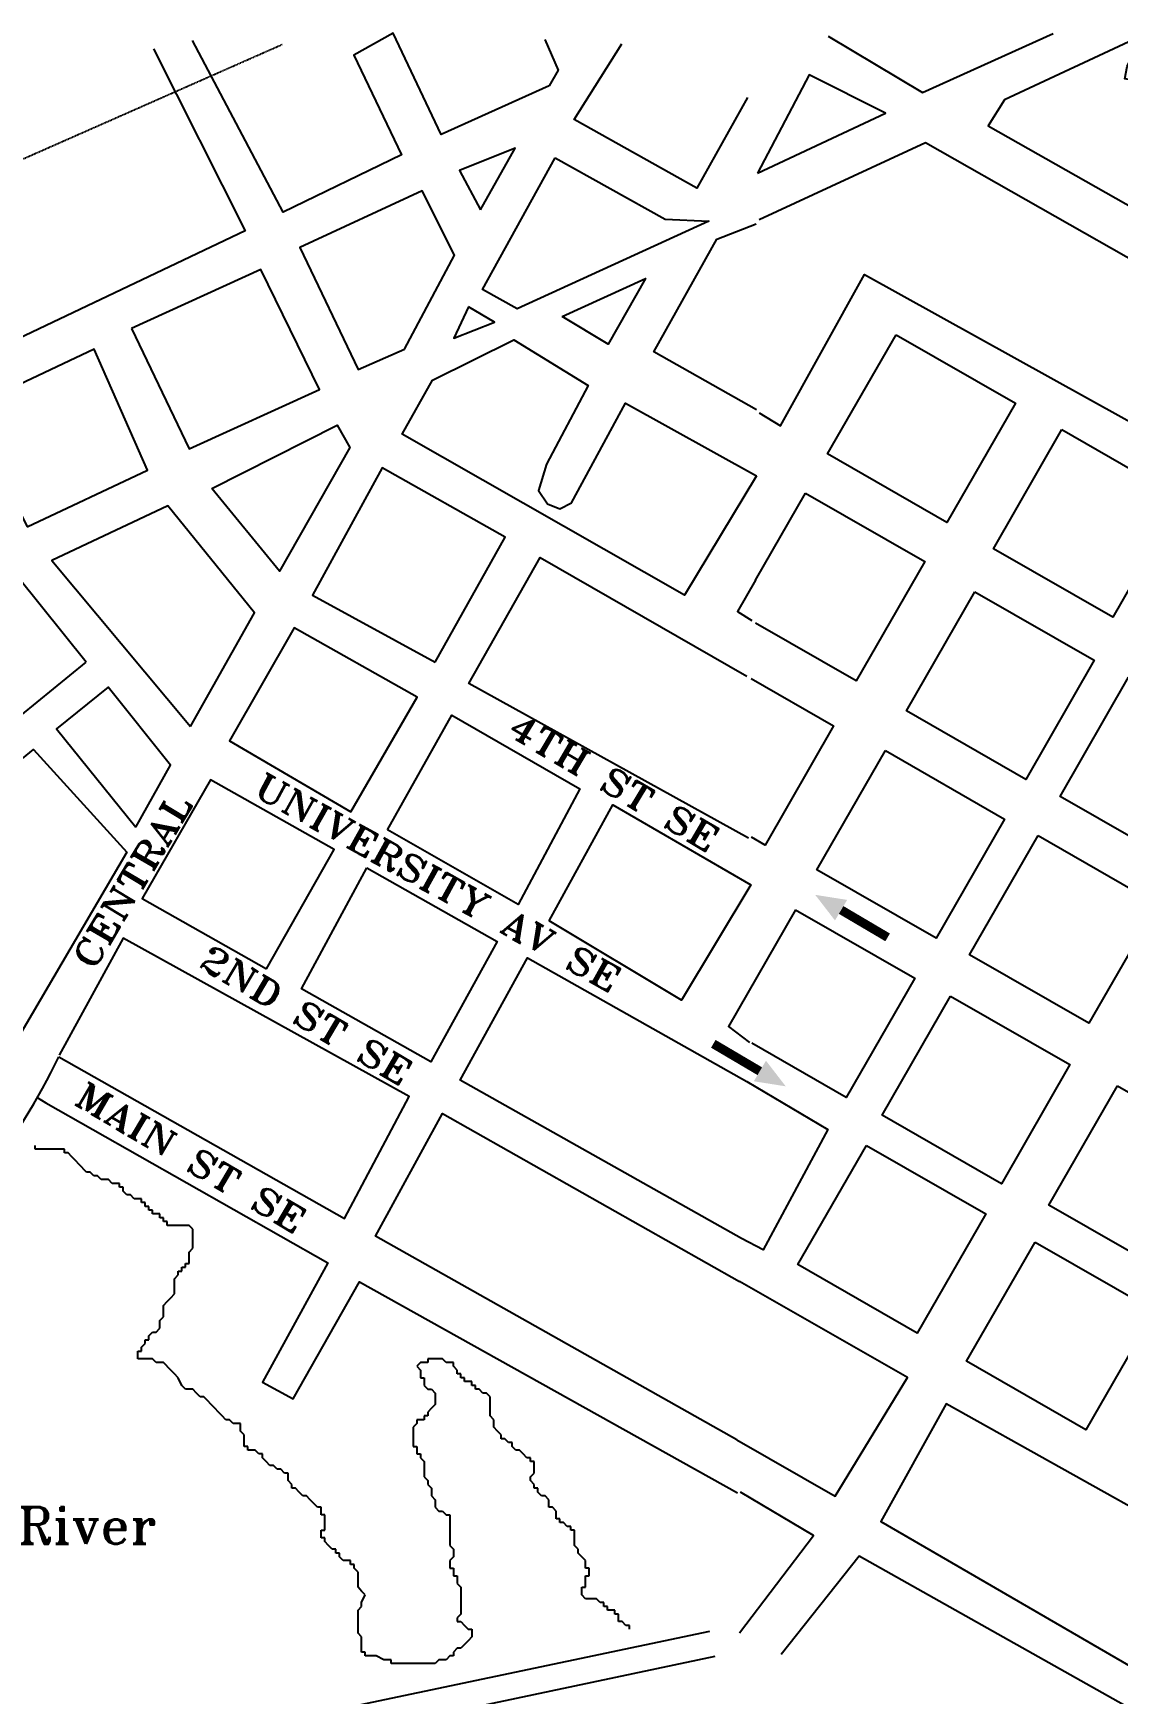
# Model space of a CAD drawing. Header units: feet. Extents: x -273 to 22785, y -15 to 12122.
# Drawn here: x 9962 to 12484, y 8172 to 12037 of the extents above; entities that cross this region are included whole.
import ezdxf

# ---------------------------------------------------------------- set-up
doc = ezdxf.new("R2010")
doc.units = ezdxf.units.FT
doc.header["$MEASUREMENT"] = 0
doc.linetypes.add('Hidden', pattern=[0.375, 0.25, -0.125])
doc.linetypes.add('Hidden 2', pattern=[0.1875, 0.125, -0.0625])
for name, color, linetype in [('Rail Roads', 3, 'Hidden 2'), ('Street Curbs', 7, 'Continuous'), ('Street Names', 7, 'Continuous'), ('Text Labels and Directions', 1, 'Hidden'), ('Traffic Direction Arrow', 7, 'Continuous')]:
    doc.layers.add(name, color=color, linetype=linetype)
doc.styles.add('Roman 60', font='romant.shx', dxfattribs={"height": 60})

# ---------------------------------------------------------------- blocks, each defined once
blk = doc.blocks.new('Arrow')
at = {"layer": 'Street Curbs', "const_width": 23.4}
blk.add_lwpolyline([(-67.3, -0.9), (-207.4, -0.9)], dxfattribs=at)
at = {"layer": 'Street Curbs'}
blk.add_solid([(-67.3, 30.7), (10.7, -0.5), (-67.3, -31.3)], dxfattribs=at)

msp = doc.modelspace()

# ---------------------------------------------------------------- linework, layer by layer
at = {"layer": 'Rail Roads'}
msp.add_lwpolyline([(8933.4, 11300.3), (10540.9, 12010.8)], dxfattribs=at)
at = {"layer": 'Street Curbs'}
for p, q in [((9966.1, 9439.3), (9966.1, 9448.1)), ((10034.4, 9439.3), (9966.1, 9439.3)), ((10034.4, 9430.4), (10034.4, 9439.3)), ((10042.9, 9430.4), (10034.4, 9430.4)), ((10051.5, 9421.5), (10042.9, 9430.4)), ((10060, 9412.6), (10051.5, 9421.5)), ((10068.5, 9403.8), (10060, 9412.6)), ((10085.6, 9386), (10068.5, 9403.8)), ((10094.1, 9386), (10085.6, 9386)), ((10102.7, 9377.2), (10094.1, 9386)), ((10111.2, 9377.2), (10102.7, 9377.2)), ((10119.7, 9368.3), (10111.2, 9377.2)), ((10136.8, 9368.3), (10119.7, 9368.3)), ((10145.3, 9359.4), (10136.8, 9368.3)), ((10162.4, 9359.4), (10145.3, 9359.4)), ((10162.4, 9350.6), (10162.4, 9359.4)), ((10170.9, 9350.6), (10162.4, 9350.6)), ((10170.9, 9341.7), (10170.9, 9350.6)), ((10179.5, 9332.8), (10170.9, 9341.7)), ((10188, 9332.8), (10179.5, 9332.8)), ((10196.5, 9324), (10188, 9332.8)), ((10213.6, 9324), (10196.5, 9324)), ((10213.6, 9315.1), (10213.6, 9324)), ((10222.1, 9315.1), (10213.6, 9315.1)), ((10222.1, 9306.2), (10222.1, 9315.1)), ((10230.7, 9306.2), (10222.1, 9306.2)), ((10230.7, 9297.4), (10230.7, 9306.2)), ((10239.2, 9297.4), (10230.7, 9297.4)), ((10239.2, 9288.5), (10239.2, 9297.4)), ((10256.3, 9288.5), (10239.2, 9288.5)), ((10256.3, 9279.6), (10256.3, 9288.5)), ((10264.8, 9279.6), (10256.3, 9279.6)), ((10264.8, 9270.8), (10264.8, 9279.6)), ((10273.3, 9270.8), (10264.8, 9270.8)), ((10273.3, 9261.9), (10273.3, 9270.8)), ((10324.5, 9261.9), (10273.3, 9261.9)), ((10333.1, 9253), (10324.5, 9261.9)), ((10333.1, 9208.7), (10333.1, 9253)), ((10324.5, 9199.8), (10333.1, 9208.7)), ((10324.5, 9173.2), (10324.5, 9199.8)), ((10307.5, 9164.3), (10316, 9164.3)), ((10307.5, 9155.5), (10307.5, 9164.3)), ((10316, 9173.2), (10324.5, 9173.2)), ((10316, 9164.3), (10316, 9173.2)), ((10290.4, 9137.7), (10298.9, 9146.6)), ((10290.4, 9102.3), (10290.4, 9137.7)), ((10298.9, 9155.5), (10307.5, 9155.5)), ((10298.9, 9146.6), (10298.9, 9155.5)), ((10264.8, 9075.6), (10273.3, 9084.5)), ((10273.3, 9084.5), (10281.9, 9093.4)), ((10281.9, 9093.4), (10290.4, 9102.3)), ((10256.3, 9040.2), (10264.8, 9049)), ((10264.8, 9049), (10264.8, 9075.6)), ((10230.7, 9004.7), (10239.2, 9013.6)), ((10239.2, 9013.6), (10247.7, 9013.6)), ((10247.7, 9013.6), (10256.3, 9022.4)), ((10256.3, 9022.4), (10256.3, 9040.2)), ((10205.1, 8969.2), (10213.6, 8969.2)), ((10205.1, 8951.5), (10205.1, 8969.2)), ((10213.6, 8978.1), (10222.1, 8987)), ((10213.6, 8969.2), (10213.6, 8978.1)), ((10222.1, 8995.8), (10230.7, 8995.8)), ((10222.1, 8987), (10222.1, 8995.8)), ((10230.7, 8995.8), (10230.7, 9004.7)), ((10239.2, 8951.5), (10205.1, 8951.5)), ((10247.7, 8942.6), (10239.2, 8951.5)), ((10264.8, 8942.6), (10247.7, 8942.6)), ((10281.9, 8924.9), (10264.8, 8942.6)), ((10862.1, 8942.6), (10853.6, 8933.8)), ((10853.6, 8933.8), (10862.1, 8924.9)), ((10879.2, 8942.6), (10862.1, 8942.6)), ((10879.2, 8951.5), (10879.2, 8942.6)), ((10913.3, 8951.5), (10879.2, 8951.5)), ((10921.8, 8942.6), (10913.3, 8951.5)), ((10938.9, 8942.6), (10921.8, 8942.6)), ((10938.9, 8933.8), (10938.9, 8942.6)), ((10947.4, 8924.9), (10938.9, 8933.8)), ((10290.4, 8916), (10281.9, 8924.9)), ((10298.9, 8907.1), (10290.4, 8916)), ((10307.5, 8889.4), (10298.9, 8907.1)), ((10862.1, 8924.9), (10862.1, 8907.1)), ((10862.1, 8907.1), (10870.7, 8907.1)), ((10870.7, 8907.1), (10870.7, 8889.4)), ((10947.4, 8916), (10947.4, 8924.9)), ((10956, 8916), (10947.4, 8916)), ((10956, 8907.1), (10956, 8916)), ((10964.5, 8907.1), (10956, 8907.1)), ((10964.5, 8898.3), (10964.5, 8907.1)), ((10981.6, 8898.3), (10964.5, 8898.3)), ((10981.6, 8889.4), (10981.6, 8898.3)), ((10316, 8880.5), (10307.5, 8889.4)), ((10333.1, 8880.5), (10316, 8880.5)), ((10341.6, 8871.7), (10333.1, 8880.5)), ((10350.1, 8862.8), (10341.6, 8871.7)), ((10358.7, 8862.8), (10350.1, 8862.8)), ((10367.2, 8853.9), (10358.7, 8862.8)), ((10375.7, 8845.1), (10367.2, 8853.9)), ((10870.7, 8889.4), (10879.2, 8880.5)), ((10879.2, 8880.5), (10887.7, 8880.5)), ((10887.7, 8880.5), (10896.3, 8871.7)), ((10896.3, 8871.7), (10896.3, 8845.1)), ((10990.1, 8889.4), (10981.6, 8889.4)), ((10990.1, 8880.5), (10990.1, 8889.4)), ((10998.6, 8880.5), (10990.1, 8880.5)), ((11007.2, 8871.7), (10998.6, 8880.5)), ((11015.7, 8871.7), (11007.2, 8871.7)), ((11024.2, 8862.8), (11015.7, 8871.7)), ((11024.2, 8818.5), (11024.2, 8862.8)), ((10384.3, 8836.2), (10375.7, 8845.1)), ((10392.8, 8827.3), (10384.3, 8836.2)), ((10401.3, 8818.5), (10392.8, 8827.3)), ((10409.9, 8809.6), (10401.3, 8818.5)), ((10870.7, 8818.5), (10870.7, 8809.6)), ((10879.2, 8818.5), (10870.7, 8818.5)), ((10887.7, 8836.2), (10879.2, 8827.3)), ((10879.2, 8827.3), (10879.2, 8818.5)), ((10896.3, 8845.1), (10887.7, 8836.2)), ((11032.8, 8809.6), (11024.2, 8818.5)), ((10418.4, 8809.6), (10409.9, 8809.6)), ((10426.9, 8800.7), (10418.4, 8809.6)), ((10444, 8800.7), (10426.9, 8800.7)), ((10444, 8783), (10444, 8800.7)), ((10452.5, 8774.1), (10444, 8783)), ((10853.6, 8800.7), (10845.1, 8791.9)), ((10845.1, 8791.9), (10845.1, 8747.5)), ((10853.6, 8809.6), (10853.6, 8800.7)), ((10870.7, 8809.6), (10853.6, 8809.6)), ((11032.8, 8791.9), (11032.8, 8809.6)), ((11041.3, 8783), (11032.8, 8791.9)), ((11049.8, 8774.1), (11041.3, 8783)), ((10452.5, 8747.5), (10452.5, 8774.1)), ((10461.1, 8747.5), (10452.5, 8747.5)), ((10461.1, 8738.6), (10461.1, 8747.5)), ((10478.1, 8738.6), (10461.1, 8738.6)), ((10486.7, 8729.8), (10478.1, 8738.6)), ((10845.1, 8747.5), (10853.6, 8747.5)), ((10853.6, 8747.5), (10853.6, 8729.8)), ((11049.8, 8765.3), (11049.8, 8774.1)), ((11058.4, 8765.3), (11049.8, 8765.3)), ((11066.9, 8756.4), (11058.4, 8765.3)), ((11075.4, 8756.4), (11066.9, 8756.4)), ((11075.4, 8747.5), (11075.4, 8756.4)), ((11084, 8738.6), (11075.4, 8747.5)), ((11092.5, 8738.6), (11084, 8738.6)), ((11101, 8729.8), (11092.5, 8738.6)), ((10495.2, 8729.8), (10486.7, 8729.8)), ((10495.2, 8720.9), (10495.2, 8729.8)), ((10503.7, 8712), (10495.2, 8720.9)), ((10512.3, 8703.2), (10503.7, 8712)), ((10520.8, 8703.2), (10512.3, 8703.2)), ((10529.3, 8694.3), (10520.8, 8703.2)), ((10853.6, 8729.8), (10862.1, 8729.8)), ((10862.1, 8729.8), (10862.1, 8720.9)), ((10862.1, 8720.9), (10870.7, 8712)), ((10870.7, 8712), (10870.7, 8676.6)), ((11109.6, 8720.9), (11101, 8729.8)), ((11118.1, 8720.9), (11109.6, 8720.9)), ((11118.1, 8712), (11118.1, 8720.9)), ((11126.6, 8712), (11118.1, 8712)), ((11126.6, 8685.4), (11126.6, 8712)), ((10537.9, 8694.3), (10529.3, 8694.3)), ((10546.4, 8685.4), (10537.9, 8694.3)), ((10554.9, 8685.4), (10546.4, 8685.4)), ((10554.9, 8667.7), (10554.9, 8685.4)), ((10563.5, 8658.8), (10554.9, 8667.7)), ((10563.5, 8650), (10563.5, 8658.8)), ((10870.7, 8676.6), (10879.2, 8667.7)), ((10879.2, 8667.7), (10879.2, 8658.8)), ((10879.2, 8658.8), (10887.7, 8650)), ((11118.1, 8676.6), (11126.6, 8685.4)), ((11118.1, 8667.7), (11118.1, 8676.6)), ((11126.6, 8658.8), (11118.1, 8667.7)), ((11126.6, 8650), (11126.6, 8658.8)), ((10572, 8650), (10563.5, 8650)), ((10580.5, 8641.1), (10572, 8650)), ((10589.1, 8632.2), (10580.5, 8641.1)), ((10597.6, 8632.2), (10589.1, 8632.2)), ((10606.1, 8623.4), (10597.6, 8632.2)), ((10623.2, 8605.6), (10606.1, 8623.4)), ((10887.7, 8650), (10887.7, 8632.2)), ((10887.7, 8632.2), (10896.3, 8623.4)), ((10896.3, 8623.4), (10896.3, 8605.6)), ((11135.2, 8650), (11126.6, 8650)), ((11135.2, 8641.1), (11135.2, 8650)), ((11143.7, 8632.2), (11135.2, 8641.1)), ((11152.2, 8632.2), (11143.7, 8632.2)), ((11160.8, 8623.4), (11152.2, 8632.2)), ((11160.8, 8605.6), (11160.8, 8623.4)), ((10631.7, 8605.6), (10623.2, 8605.6)), ((10631.7, 8587.9), (10631.7, 8605.6)), ((10640.3, 8587.9), (10631.7, 8587.9)), ((10640.3, 8552.4), (10640.3, 8587.9)), ((10896.3, 8605.6), (10904.8, 8596.8)), ((10904.8, 8596.8), (10913.3, 8596.8)), ((10913.3, 8596.8), (10921.8, 8587.9)), ((10921.8, 8587.9), (10930.4, 8587.9)), ((10930.4, 8587.9), (10930.4, 8516.9)), ((11169.3, 8605.6), (11160.8, 8605.6)), ((11177.8, 8596.8), (11169.3, 8605.6)), ((11177.8, 8579), (11177.8, 8596.8)), ((10631.7, 8552.4), (10640.3, 8552.4)), ((10631.7, 8534.7), (10631.7, 8552.4)), ((11186.4, 8579), (11177.8, 8579)), ((11186.4, 8570.1), (11186.4, 8579)), ((11194.9, 8570.1), (11186.4, 8570.1)), ((11203.4, 8561.3), (11194.9, 8570.1)), ((11212, 8561.3), (11203.4, 8561.3)), ((11212, 8552.4), (11212, 8561.3)), ((11220.5, 8552.4), (11212, 8552.4)), ((11220.5, 8516.9), (11220.5, 8552.4)), ((10640.3, 8534.7), (10631.7, 8534.7)), ((10640.3, 8525.8), (10640.3, 8534.7)), ((10648.8, 8516.9), (10640.3, 8525.8)), ((10657.3, 8508.1), (10648.8, 8516.9)), ((10665.9, 8508.1), (10657.3, 8508.1)), ((10665.9, 8499.2), (10665.9, 8508.1)), ((10930.4, 8516.9), (10938.9, 8508.1)), ((10938.9, 8508.1), (10938.9, 8490.3)), ((11229, 8508.1), (11220.5, 8516.9)), ((11229, 8499.2), (11229, 8508.1)), ((10674.4, 8499.2), (10665.9, 8499.2)), ((10674.4, 8490.3), (10674.4, 8499.2)), ((10682.9, 8481.5), (10674.4, 8490.3)), ((10700, 8481.5), (10682.9, 8481.5)), ((10700, 8472.6), (10700, 8481.5)), ((10708.5, 8472.6), (10700, 8472.6)), ((10708.5, 8463.7), (10708.5, 8472.6)), ((10938.9, 8490.3), (10930.4, 8481.5)), ((10930.4, 8481.5), (10930.4, 8463.7)), ((11237.6, 8490.3), (11229, 8499.2)), ((11246.1, 8481.5), (11237.6, 8490.3)), ((11246.1, 8463.7), (11246.1, 8481.5)), ((10717.1, 8454.9), (10708.5, 8463.7)), ((10717.1, 8419.4), (10717.1, 8454.9)), ((10930.4, 8463.7), (10938.9, 8463.7)), ((10938.9, 8463.7), (10938.9, 8446)), ((10938.9, 8446), (10947.4, 8446)), ((10947.4, 8446), (10947.4, 8428.2)), ((10947.4, 8428.2), (10956, 8419.4)), ((11254.6, 8463.7), (11246.1, 8463.7)), ((11246.1, 8446), (11254.6, 8446)), ((11246.1, 8419.4), (11246.1, 8446)), ((11254.6, 8446), (11254.6, 8463.7)), ((10725.6, 8410.5), (10717.1, 8419.4)), ((10734.1, 8401.6), (10725.6, 8410.5)), ((10725.6, 8383.9), (10734.1, 8401.6)), ((10956, 8419.4), (10956, 8357.3)), ((11237.6, 8419.4), (11246.1, 8419.4)), ((11237.6, 8401.6), (11237.6, 8419.4)), ((11246.1, 8392.8), (11237.6, 8401.6)), ((11271.7, 8392.8), (11246.1, 8392.8)), ((11280.2, 8383.9), (11271.7, 8392.8)), ((10717.1, 8366.2), (10725.6, 8375)), ((10717.1, 8313), (10717.1, 8366.2)), ((10725.6, 8375), (10725.6, 8383.9)), ((10956, 8357.3), (10947.4, 8348.4)), ((11288.8, 8383.9), (11280.2, 8383.9)), ((11288.8, 8375), (11288.8, 8383.9)), ((11297.3, 8375), (11288.8, 8375)), ((11297.3, 8366.2), (11297.3, 8375)), ((11314.4, 8366.2), (11297.3, 8366.2)), ((11314.4, 8357.3), (11314.4, 8366.2)), ((11322.9, 8357.3), (11314.4, 8357.3)), ((11322.9, 8339.6), (11322.9, 8357.3)), ((10725.6, 8304.1), (10717.1, 8313)), ((10947.4, 8348.4), (10947.4, 8339.6)), ((10947.4, 8339.6), (10956, 8339.6)), ((10956, 8339.6), (10964.5, 8330.7)), ((10964.5, 8330.7), (10973, 8321.8)), ((10973, 8321.8), (10981.6, 8321.8)), ((10981.6, 8321.8), (10981.6, 8304.1)), ((11331.4, 8339.6), (11322.9, 8339.6)), ((11340, 8330.7), (11331.4, 8339.6)), ((11348.5, 8330.7), (11340, 8330.7)), ((11348.5, 8321.8), (11348.5, 8330.7)), ((10725.6, 8268.6), (10725.6, 8304.1)), ((10947.4, 8277.5), (10938.9, 8268.6)), ((10956, 8277.5), (10947.4, 8277.5)), ((10964.5, 8286.4), (10956, 8277.5)), ((10973, 8295.2), (10964.5, 8286.4)), ((10981.6, 8304.1), (10973, 8295.2)), ((10734.1, 8268.6), (10725.6, 8268.6)), ((10734.1, 8259.7), (10734.1, 8268.6)), ((10759.7, 8259.7), (10734.1, 8259.7)), ((10776.8, 8250.9), (10759.7, 8259.7)), ((10793.9, 8250.9), (10776.8, 8250.9)), ((10793.9, 8242), (10793.9, 8250.9)), ((10896.3, 8242), (10793.9, 8242)), ((10904.8, 8250.9), (10896.3, 8242)), ((10921.8, 8250.9), (10904.8, 8250.9)), ((10930.4, 8259.7), (10921.8, 8250.9)), ((10938.9, 8259.7), (10930.4, 8259.7)), ((10938.9, 8268.6), (10938.9, 8259.7))]:
    msp.add_line(p, q, dxfattribs=at)
for points in [[(10241.7, 12000.7), (10454.5, 11576.5), (9766.1, 11249.2), (9630.8, 11558.6), (9615.3, 11557.9), (9566.5, 11647.2), (9580.2, 11675.3), (9436.5, 11970.6), (9561.2, 12021.7)], [(11151.7, 12022.5), (11182.9, 11951), (11161.8, 11914.4), (10910.6, 11801.1), (10798.9, 12036.9), (10707.2, 11986), (10818.3, 11753.8), (10542.8, 11620.3), (10332.3, 12020.1)], [(11810.6, 12029.7), (12030.2, 11899.2), (12334.1, 12035.9)], [(12544.6, 12033.4), (12220.6, 11882.1), (12182.9, 11821.3), (12887.9, 11421.6), (12994.3, 11611.5), (12531.5, 11924.9), (12500.4, 11930.9), (12506.4, 11959.1), (12516, 11981.2), (12554.1, 12002.3), (12561.2, 11993.7), (13035, 11672.8), (13040.2, 11651)], [(11622.9, 11887.2), (11504.9, 11676.5), (11219.9, 11836.2), (11330.9, 12012.4)], [(11650.5, 11153.5), (11699.8, 11122.9), (11895.6, 11475.1), (12676.5, 11041.2), (12839.2, 11325.6), (12037.2, 11781.6), (11649.9, 11602.1)], [(11644.1, 11160.3), (11405.3, 11295.5), (11551.7, 11557.8), (11643.1, 11593.2)], [(11641.6, 10764), (11757.6, 10966.2)], [(11757.6, 10966.2), (12035.2, 10807), (11875.9, 10529.4), (11641.7, 10663.8)], [(11625.6, 10163.5), (10974.5, 10523.4), (11141.1, 10816.4), (11621.7, 10540)], [(11641.6, 10764), (11599.7, 10690.8), (11632.9, 10669.6)], [(11631.7, 10534.6), (11823.1, 10424.7), (11663.8, 10147.2), (11632.2, 10165.4)], [(9355.5, 10491.5), (9670.3, 10131.5), (9962.1, 10369.4), (10179, 10130.8), (9927.1, 9699.8)], [(11734.6, 9996.4), (11579.2, 9725), (11627.7, 9687.8)], [(11734.6, 9996.4), (12012.1, 9837.1), (11852.9, 9559.6), (11632.8, 9685.9)], [(10021.5, 9654.2), (10685.5, 9277.6), (10836.2, 9561.9), (10171.1, 9930.7), (10021.8, 9657.8)], [(11609.2, 9231.7), (10954.5, 9600), (11111.2, 9884.4), (11621.4, 9596.4)], [(11621.4, 9596.4), (11809.8, 9485.2), (11659.7, 9205.3), (11609.2, 9231.7)], [(9971.2, 9559.2), (9991, 9546.8), (10646.7, 9174.9), (10494.9, 8897.1), (10566.6, 8857.9), (10720.4, 9130.3), (11599.8, 8639.1)], [(11598.5, 8762.7), (10757.7, 9236.9), (10913.4, 9522.3), (11604.2, 9130.9)], [(11598.5, 8762.7), (11826.9, 8631.7), (11995.4, 8907.7), (11604.2, 9130.9)], [(13161.5, 8244.6), (12085.2, 8846.2), (11933, 8572.3), (12581.7, 8196.2), (12664.1, 8337.9), (12740.4, 8289.7), (12609.4, 8082.7), (11882.8, 8491.9), (11701.2, 8263.4)], [(11604.6, 8313.5), (11776.9, 8540.1), (11607.1, 8640.6)]]:
    msp.add_lwpolyline(points, dxfattribs=at)
for points in [[(11646.4, 11710.7), (11943.8, 11850.9), (11766.4, 11940.3)], [(11002.1, 11625.5), (11083, 11768.9), (10952.8, 11717.2)], [(11175.5, 11746.4), (11431.3, 11604.4), (11533.1, 11599.5), (11087.3, 11395.4), (11006.5, 11440.5)], [(10825.4, 11301.5), (10941.9, 11520.1), (10866.5, 11670), (10581.6, 11538.4), (10717.2, 11254)], [(10190.5, 11349.8), (10324.5, 11069.4), (10627.9, 11207.2), (10490.8, 11486.6)], [(11191.7, 11377.5), (11385.8, 11465.8), (11299.1, 11313.3)], [(10974, 11400.2), (10939.9, 11327.1), (11034.7, 11364.5)], [(11968.5, 11335), (12246.1, 11175.8), (12086.8, 10898.2), (11809.3, 11057.5)], [(9947.3, 10888), (10227.3, 11020), (10103.7, 11301.6), (9812.9, 11163.9)], [(11643.9, 11006.6), (11476.7, 10728.6), (10819.9, 11103.9), (10890, 11229.3), (11079.6, 11323), (11252.2, 11216.6), (11155.3, 11034), (11137, 10972.5), (11157.8, 10941.3), (11186.3, 10929.6), (11213.6, 10943.8), (11339.4, 11176)], [(10377.4, 10977.2), (10668.6, 11124.8), (10698.1, 11072.7), (10534.4, 10784.8)], [(12354.4, 11114.1), (12632, 10954.8), (12472.7, 10677.3), (12195.2, 10836.5)], [(10896.7, 10572.5), (11059.3, 10863.5), (10773.4, 11025.1), (10611.3, 10728.7)], [(10327.2, 10423.1), (10476.6, 10687.4), (10275, 10936.7), (10005, 10809.3)], [(10084.7, 10573.2), (9927.1, 10769.1), (9649.7, 10632.1), (9856.2, 10386.3)], [(12152.1, 10736.7), (12429.6, 10577.5), (12270.4, 10299.9), (11992.8, 10459.2)], [(10700.8, 10224.4), (10854.6, 10491.3), (10568.7, 10652.5), (10418.3, 10389.6)], [(10200.4, 10188.8), (10281.2, 10332.8), (10135.7, 10514.4), (10015.5, 10417.4)], [(12509.3, 10537.9), (12786.9, 10378.6), (12627.6, 10101.1), (12350, 10260.3)], [(10785.5, 10182.4), (10935.4, 10449.2), (11233.4, 10278.2), (11090, 10008.9)], [(11943.7, 10366.9), (12221.2, 10207.7), (12062, 9930.1), (11784.4, 10089.4)], [(10504, 9859.3), (10661.3, 10136.7), (10374.3, 10299.3), (10215, 10022.9)], [(11161.7, 9970.7), (11310.1, 10241.1), (11630.7, 10054.8), (11469.3, 9785.9)], [(12298.9, 10169.1), (12576.5, 10009.8), (12417.2, 9732.2), (12139.6, 9891.5)], [(10737.5, 10094.1), (11041, 9922.6), (10886.3, 9642.7), (10585.8, 9812.2)], [(12095.3, 9795.7), (12372.8, 9636.5), (12213.6, 9358.9), (11936, 9518.2)], [(12483.4, 9586.8), (12761, 9427.6), (12601.7, 9150), (12324.2, 9309.3)], [(11899.7, 9448), (12177.2, 9288.8), (12018, 9011.2), (11740.4, 9170.5)], [(12292.1, 9223.1), (12569.7, 9063.8), (12410.4, 8786.3), (12132.8, 8945.5)]]:
    msp.add_lwpolyline(points, close=True, dxfattribs=at)
for points in [[(8717.4, 8770.9, -0.028022), (9563.9, 9158.5, 0.137359), (9847.7, 9372.6, 0.04934), (10021.4, 9654.2, 0.04934)], [(11534.4, 8316.7), (10690.5, 8138.9), (10320.4, 8056.4, -0.117407), (9620.3, 8078.1, -0.117407)], [(11546.8, 8258), (10703.2, 8080.3), (10333, 7997.7, -0.117489), (9604.6, 8020.2, -4.154915)]]:
    msp.add_lwpolyline(points, format="xyb", dxfattribs=at)

# ---------------------------------------------------------------- block references
at = {"layer": 'Traffic Direction Arrow', "xscale": 0.8960000000001009, "yscale": 0.8960000000006403, "zscale": 0.8960000000000001}
for p, rotation in [((11788.6, 10026), 149.4509984313286), ((11704, 9590.8), 329.4509984313286)]:
    msp.add_blockref('Arrow', p, dxfattribs=dict(at, rotation=rotation))

# ---------------------------------------------------------------- texts
at = {"layer": 'Street Names', "style": 'Roman 60', "width": 1.2}
for s, rotation, p in [('4TH ST SE', 329.4489, (11062.4, 10406)), ('UNIVERSITY AV SE', 331.0307, (10469, 10265.4)), ('CENTRAL', 59.2985, (10101.8, 9853.3)), ('2ND ST SE', 329.4489, (10342.9, 9865.8)), ('MAIN ST SE', 329.4489, (10053.5, 9546.7))]:
    msp.add_text(s, height=60, rotation=rotation, dxfattribs=at).set_placement(p)
at = {"layer": 'Text Labels and Directions', "style": 'Roman 60'}
msp.add_text('River', height=85.73, dxfattribs=at).set_placement((9925.9, 8520.5))

doc.saveas('drawing.dxf')
